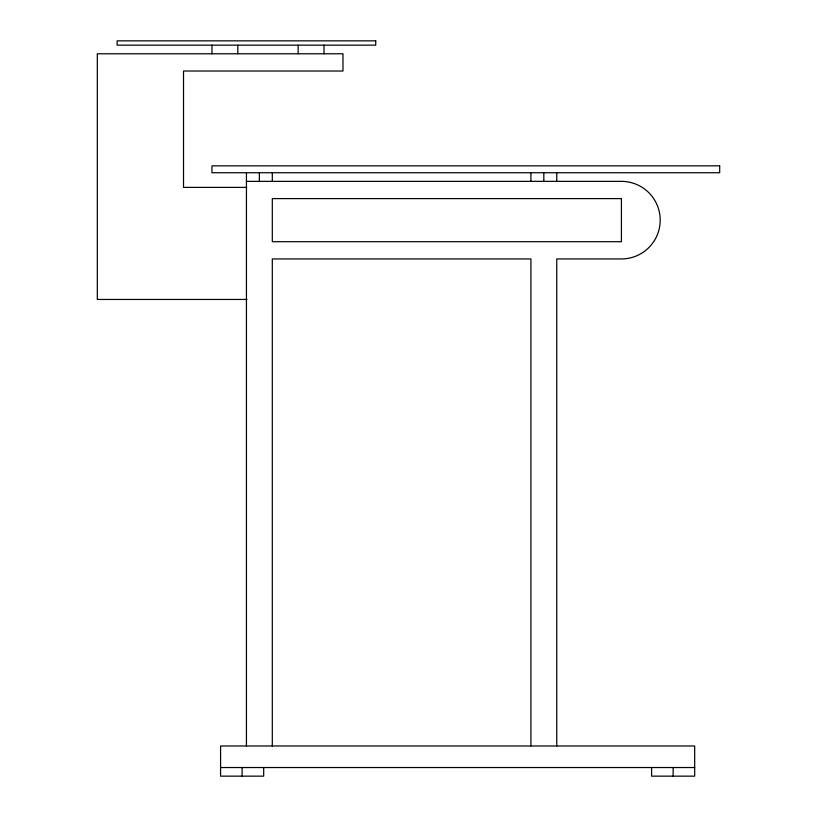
<?xml version="1.0" encoding="UTF-8"?>
<svg xmlns="http://www.w3.org/2000/svg" width="817" height="817" viewBox="0 0 817 817"><rect width="100%" height="100%" fill="white"/><g stroke="black" fill="none" stroke-linecap="round" stroke-linejoin="round"><path stroke-width="1.23" d="M246.438 181.354L621.42 181.354A38.787 38.787 0 0 1 660.207 220.151A38.787 38.787 0 0 1 621.42 258.938L556.765 258.938L556.765 745.982M246.724 187.389L183.519 187.389L183.519 71.018L342.987 71.018L342.987 53.779L97.315 53.779L97.315 299.451L246.948 299.451M220.58 767.531L694.685 767.531M673.137 767.531L673.137 776.15M651.588 767.531L651.588 776.15L694.685 776.15L694.685 745.982L220.58 745.982L220.58 776.15L263.677 776.15L263.677 767.531M556.765 172.734L556.765 181.354M543.836 172.734L543.836 181.354M530.907 172.734L530.907 181.354M530.907 745.982L530.907 258.938L272.306 258.938L272.306 745.982M324.022 45.16L324.022 53.779M298.164 45.16L298.164 53.779M272.306 172.734L272.306 181.354M259.367 172.734L259.367 181.354M246.438 172.734L246.438 745.982M242.128 767.531L242.128 776.15M237.818 45.16L237.818 53.779M211.96 45.16L211.96 53.779M375.738 40.85L117.137 40.85L117.137 45.16L375.738 45.16L375.738 40.85M719.685 165.841L211.96 165.841L211.96 172.734L719.685 172.734L719.685 165.841M621.42 198.602L272.306 198.602L272.306 241.699L621.42 241.699L621.42 198.602"/></g></svg>
